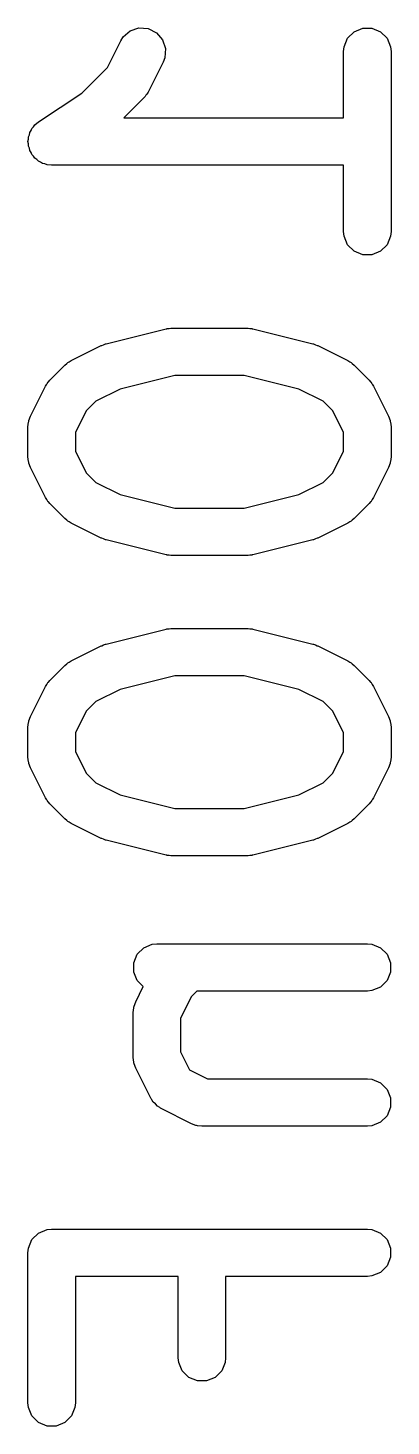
# Model space of a CAD drawing. Header units: millimetres. Extents: x 60 to 220, y -152 to -53.
# Drawn here: x 102.903 to 104.053, y -107.367 to -102.934 of the extents above; entities that cross this region are included whole.
import ezdxf

# ---------------------------------------------------------------- set-up
doc = ezdxf.new("R2010")
doc.units = ezdxf.units.MM
doc.layers.add('F.Silkscreen', color=41, linetype='CONTINUOUS', true_color=0xf2eda1)

msp = doc.modelspace()

# ---------------------------------------------------------------- linework, layer by layer
at = {"layer": 'F.Silkscreen', "linetype": 'CONTINUOUS'}
for p, q in [((103.204283, -102.961968), (103.226391, -102.942795)), ((103.226391, -102.942795), (103.254152, -102.933541)), ((103.254152, -102.933541), (103.283342, -102.935615)), ((103.283342, -102.935615), (103.309517, -102.948703)), ((103.309517, -102.948703), (103.32869, -102.97081)), ((103.915459, -102.966284), (103.936151, -102.945592)), ((103.936151, -102.945592), (103.963187, -102.934393)), ((103.963187, -102.934393), (103.992451, -102.934393)), ((103.992451, -102.934393), (104.019487, -102.945592)), ((104.019487, -102.945592), (104.040179, -102.966284)), ((103.154275, -103.058763), (103.196451, -102.974411)), ((103.196451, -102.974411), (103.204283, -102.961968)), ((103.32869, -102.97081), (103.337944, -102.998572)), ((103.902819, -103.007952), (103.90426, -102.99332)), ((103.90426, -102.99332), (103.915459, -102.966284)), ((104.040179, -102.966284), (104.051378, -102.99332)), ((104.051378, -102.99332), (104.052819, -103.007952)), ((103.33587, -103.027762), (103.330615, -103.041493)), ((103.337944, -102.998572), (103.33587, -103.027762)), ((103.902819, -103.218666), (103.902819, -103.007952)), ((104.052819, -103.007952), (104.052819, -103.57938)), ((103.072894, -103.140143), (103.154275, -103.058763)), ((103.330615, -103.041493), (103.282996, -103.136731)), ((102.936216, -103.231262), (103.072894, -103.140143)), ((103.268947, -103.156223), (103.206504, -103.218666)), ((103.273667, -103.150472), (103.268947, -103.156223)), ((103.275164, -103.149174), (103.273667, -103.150472)), ((103.276583, -103.146919), (103.275164, -103.149174)), ((103.278275, -103.144858), (103.276583, -103.146919)), ((103.279033, -103.143025), (103.278275, -103.144858)), ((103.282996, -103.136731), (103.279033, -103.143025)), ((102.908558, -103.264893), (102.912646, -103.258787)), ((102.912646, -103.258787), (102.915459, -103.251998)), ((102.915459, -103.251998), (102.920709, -103.246747)), ((102.920709, -103.246747), (102.924841, -103.240578)), ((102.924841, -103.240578), (102.936099, -103.231357)), ((102.936099, -103.231357), (102.936151, -103.231306)), ((102.936151, -103.231306), (102.936173, -103.231296)), ((102.936173, -103.231296), (102.936216, -103.231262)), ((103.206504, -103.218666), (103.902819, -103.218666)), ((102.902819, -103.293587), (102.90426, -103.286382)), ((102.90426, -103.300871), (102.902819, -103.293587)), ((102.90426, -103.279034), (102.907101, -103.272173)), ((102.90426, -103.286382), (102.90426, -103.279034)), ((102.90426, -103.308298), (102.90426, -103.300871)), ((102.907101, -103.272173), (102.908558, -103.264893)), ((102.907072, -103.315086), (102.90426, -103.308298)), ((102.908498, -103.322295), (102.907072, -103.315086)), ((102.912617, -103.328473), (102.908498, -103.322295)), ((102.915459, -103.335334), (102.912617, -103.328473)), ((102.920654, -103.340529), (102.915459, -103.335334)), ((102.924731, -103.346644), (102.920654, -103.340529)), ((102.9309, -103.350775), (102.924731, -103.346644)), ((102.936151, -103.356026), (102.9309, -103.350775)), ((102.94294, -103.358838), (102.936151, -103.356026)), ((102.949046, -103.362927), (102.94294, -103.358838)), ((102.956326, -103.364383), (102.949046, -103.362927)), ((102.963187, -103.367225), (102.956326, -103.364383)), ((102.977663, -103.36865), (102.963187, -103.367225)), ((102.97774, -103.368666), (102.977663, -103.36865)), ((102.977766, -103.36866), (102.97774, -103.368666)), ((102.977819, -103.368666), (102.977766, -103.36866)), ((103.902819, -103.368666), (102.977819, -103.368666)), ((103.902819, -103.57938), (103.902819, -103.368666)), ((103.90426, -103.594012), (103.902819, -103.57938)), ((103.915459, -103.621048), (103.90426, -103.594012)), ((104.051378, -103.594012), (104.040179, -103.621048)), ((104.052819, -103.57938), (104.051378, -103.594012)), ((103.936151, -103.64174), (103.915459, -103.621048)), ((103.963187, -103.652939), (103.936151, -103.64174)), ((103.992451, -103.652939), (103.963187, -103.652939)), ((104.019487, -103.64174), (103.992451, -103.652939)), ((104.040179, -103.621048), (104.019487, -103.64174)), ((103.150105, -103.935191), (103.340581, -103.887572)), ((103.340581, -103.887572), (103.343117, -103.887196)), ((103.343117, -103.887196), (103.344139, -103.886774)), ((103.344139, -103.886774), (103.349651, -103.886231)), ((103.349651, -103.886231), (103.355125, -103.885422)), ((103.355125, -103.885422), (103.356217, -103.885584)), ((103.356217, -103.885584), (103.358771, -103.885333)), ((103.358771, -103.885333), (103.596866, -103.885333)), ((103.596866, -103.885333), (103.599419, -103.885584)), ((103.599419, -103.885584), (103.600512, -103.885422)), ((103.600512, -103.885422), (103.605985, -103.886231)), ((103.605985, -103.886231), (103.611498, -103.886774)), ((103.611498, -103.886774), (103.612519, -103.887196)), ((103.612519, -103.887196), (103.615056, -103.887572)), ((103.615056, -103.887572), (103.805532, -103.935191)), ((103.039516, -103.988489), (103.134754, -103.94087)), ((103.134754, -103.94087), (103.135823, -103.94046)), ((103.135823, -103.94046), (103.136259, -103.940138)), ((103.136259, -103.940138), (103.142395, -103.937945)), ((103.142395, -103.937945), (103.148485, -103.935615)), ((103.148485, -103.935615), (103.149025, -103.935576)), ((103.149025, -103.935576), (103.150105, -103.935191)), ((103.805532, -103.935191), (103.806611, -103.935576)), ((103.806611, -103.935576), (103.807151, -103.935615)), ((103.807151, -103.935615), (103.813232, -103.937942)), ((103.813232, -103.937942), (103.819378, -103.940138)), ((103.819378, -103.940138), (103.819813, -103.94046)), ((103.819813, -103.94046), (103.820883, -103.94087)), ((103.820883, -103.94087), (103.916121, -103.988489)), ((102.972405, -104.050157), (103.020024, -104.002538)), ((103.020024, -104.002538), (103.025773, -103.997819)), ((103.025773, -103.997819), (103.027073, -103.996321)), ((103.027073, -103.996321), (103.029332, -103.994899)), ((103.029332, -103.994899), (103.031389, -103.993211)), ((103.031389, -103.993211), (103.033216, -103.992453)), ((103.033216, -103.992453), (103.039516, -103.988489)), ((103.916121, -103.988489), (103.922417, -103.992452)), ((103.922417, -103.992452), (103.924247, -103.99321)), ((103.924247, -103.99321), (103.926305, -103.994899)), ((103.926305, -103.994899), (103.928564, -103.996321)), ((103.928564, -103.996321), (103.929863, -103.997819)), ((103.929863, -103.997819), (103.935612, -104.002537)), ((103.935612, -104.002537), (103.983232, -104.050156)), ((102.964766, -104.059465), (102.966188, -104.057206)), ((102.966188, -104.057206), (102.967686, -104.055906)), ((102.967686, -104.055906), (102.972405, -104.050157)), ((103.368005, -104.035333), (103.194471, -104.078716)), ((103.587632, -104.035333), (103.368005, -104.035333)), ((103.761166, -104.078716), (103.587632, -104.035333)), ((103.983232, -104.050156), (103.98795, -104.055905)), ((103.98795, -104.055905), (103.98945, -104.057206)), ((103.98945, -104.057206), (103.990872, -104.059465)), ((102.910737, -104.164887), (102.958356, -104.069649)), ((102.958356, -104.069649), (102.96232, -104.063349)), ((102.96232, -104.063349), (102.963078, -104.061522)), ((102.963078, -104.061522), (102.964766, -104.059465)), ((103.194471, -104.078716), (103.117484, -104.11721)), ((103.838153, -104.11721), (103.761166, -104.078716)), ((103.990872, -104.059465), (103.99256, -104.061522)), ((103.99256, -104.061522), (103.993317, -104.063349)), ((103.993317, -104.063349), (103.997282, -104.069649)), ((103.997282, -104.069649), (104.044901, -104.164887)), ((103.117484, -104.11721), (103.087077, -104.147617)), ((103.868561, -104.147617), (103.838153, -104.11721)), ((102.902819, -104.198428), (102.90426, -104.183796)), ((102.90426, -104.183796), (102.905291, -104.181306)), ((102.905291, -104.181306), (102.905482, -104.178619)), ((102.905482, -104.178619), (102.910737, -104.164887)), ((103.087077, -104.147617), (103.052819, -104.216133)), ((103.902819, -104.216133), (103.868561, -104.147617)), ((104.044901, -104.164887), (104.050156, -104.178618)), ((104.050156, -104.178618), (104.050347, -104.181307)), ((104.050347, -104.181307), (104.051378, -104.183796)), ((104.051378, -104.183796), (104.052819, -104.198428)), ((102.902819, -104.293666), (102.902819, -104.198428)), ((103.052819, -104.216133), (103.052819, -104.275961)), ((103.902819, -104.275961), (103.902819, -104.216133)), ((104.052819, -104.198428), (104.052819, -104.293666)), ((103.052819, -104.275961), (103.087077, -104.344477)), ((103.868561, -104.344476), (103.902819, -104.275961)), ((102.90426, -104.308298), (102.902819, -104.293666)), ((102.905291, -104.310787), (102.90426, -104.308298)), ((102.905482, -104.313475), (102.905291, -104.310787)), ((102.910737, -104.327207), (102.905482, -104.313475)), ((104.050156, -104.313476), (104.044901, -104.327207)), ((104.050347, -104.310786), (104.050156, -104.313476)), ((104.051378, -104.308298), (104.050347, -104.310786)), ((104.052819, -104.293666), (104.051378, -104.308298)), ((102.958356, -104.422445), (102.910737, -104.327207)), ((103.087077, -104.344477), (103.117484, -104.374884)), ((103.838153, -104.374883), (103.868561, -104.344476)), ((104.044901, -104.327207), (103.997282, -104.422445)), ((103.117484, -104.374884), (103.194471, -104.413377)), ((103.761166, -104.413377), (103.838153, -104.374883)), ((102.96232, -104.428744), (102.958356, -104.422445)), ((102.963078, -104.430572), (102.96232, -104.428744)), ((102.964766, -104.432628), (102.963078, -104.430572)), ((102.966188, -104.434888), (102.964766, -104.432628)), ((102.967686, -104.436187), (102.966188, -104.434888)), ((102.972405, -104.441937), (102.967686, -104.436187)), ((103.020024, -104.489556), (102.972405, -104.441937)), ((103.194471, -104.413377), (103.368005, -104.456761)), ((103.368005, -104.456761), (103.587632, -104.456761)), ((103.587632, -104.456761), (103.761166, -104.413377)), ((103.983232, -104.441938), (103.935612, -104.489557)), ((103.98795, -104.436188), (103.983232, -104.441938)), ((103.98945, -104.434888), (103.98795, -104.436188)), ((103.990872, -104.432628), (103.98945, -104.434888)), ((103.99256, -104.430572), (103.990872, -104.432628)), ((103.993317, -104.428744), (103.99256, -104.430572)), ((103.997282, -104.422445), (103.993317, -104.428744)), ((103.025773, -104.494274), (103.020024, -104.489556)), ((103.027073, -104.495773), (103.025773, -104.494274)), ((103.029332, -104.497194), (103.027073, -104.495773)), ((103.031389, -104.498883), (103.029332, -104.497194)), ((103.033216, -104.49964), (103.031389, -104.498883)), ((103.039516, -104.503605), (103.033216, -104.49964)), ((103.922417, -104.499641), (103.916121, -104.503605)), ((103.924247, -104.498884), (103.922417, -104.499641)), ((103.926305, -104.497194), (103.924247, -104.498884)), ((103.928564, -104.495773), (103.926305, -104.497194)), ((103.929863, -104.494274), (103.928564, -104.495773)), ((103.935612, -104.489557), (103.929863, -104.494274)), ((103.134754, -104.551224), (103.039516, -104.503605)), ((103.916121, -104.503605), (103.820883, -104.551224)), ((103.135823, -104.551633), (103.134754, -104.551224)), ((103.136259, -104.551956), (103.135823, -104.551633)), ((103.142395, -104.554148), (103.136259, -104.551956)), ((103.148485, -104.556479), (103.142395, -104.554148)), ((103.149025, -104.556517), (103.148485, -104.556479)), ((103.150105, -104.556903), (103.149025, -104.556517)), ((103.340581, -104.604522), (103.150105, -104.556903)), ((103.805532, -104.556903), (103.615056, -104.604522)), ((103.806611, -104.556517), (103.805532, -104.556903)), ((103.807151, -104.556479), (103.806611, -104.556517)), ((103.813232, -104.554151), (103.807151, -104.556479)), ((103.819378, -104.551956), (103.813232, -104.554151)), ((103.819813, -104.551633), (103.819378, -104.551956)), ((103.820883, -104.551224), (103.819813, -104.551633)), ((103.343117, -104.604897), (103.340581, -104.604522)), ((103.344139, -104.60532), (103.343117, -104.604897)), ((103.349651, -104.605862), (103.344139, -104.60532)), ((103.355125, -104.606672), (103.349651, -104.605862)), ((103.356217, -104.606509), (103.355125, -104.606672)), ((103.358771, -104.606761), (103.356217, -104.606509)), ((103.596866, -104.606761), (103.358771, -104.606761)), ((103.599419, -104.606509), (103.596866, -104.606761)), ((103.600512, -104.606672), (103.599419, -104.606509)), ((103.605985, -104.605862), (103.600512, -104.606672)), ((103.611498, -104.60532), (103.605985, -104.605862)), ((103.612519, -104.604897), (103.611498, -104.60532)), ((103.615056, -104.604522), (103.612519, -104.604897)), ((103.150105, -104.887572), (103.340581, -104.839953)), ((103.340581, -104.839953), (103.343117, -104.839577)), ((103.343117, -104.839577), (103.344139, -104.839155)), ((103.344139, -104.839155), (103.349651, -104.838612)), ((103.349651, -104.838612), (103.355125, -104.837803)), ((103.355125, -104.837803), (103.356217, -104.837965)), ((103.356217, -104.837965), (103.358771, -104.837714)), ((103.358771, -104.837714), (103.596866, -104.837714)), ((103.596866, -104.837714), (103.599419, -104.837965)), ((103.599419, -104.837965), (103.600512, -104.837803)), ((103.600512, -104.837803), (103.605985, -104.838612)), ((103.605985, -104.838612), (103.611498, -104.839155)), ((103.611498, -104.839155), (103.612519, -104.839577)), ((103.612519, -104.839577), (103.615056, -104.839953)), ((103.615056, -104.839953), (103.805532, -104.887572)), ((103.039516, -104.94087), (103.134754, -104.893251)), ((103.134754, -104.893251), (103.135823, -104.892841)), ((103.135823, -104.892841), (103.136259, -104.892519)), ((103.136259, -104.892519), (103.142395, -104.890326)), ((103.142395, -104.890326), (103.148485, -104.887996)), ((103.148485, -104.887996), (103.149025, -104.887957)), ((103.149025, -104.887957), (103.150105, -104.887572)), ((103.805532, -104.887572), (103.806611, -104.887957)), ((103.806611, -104.887957), (103.807151, -104.887996)), ((103.807151, -104.887996), (103.813232, -104.890323)), ((103.813232, -104.890323), (103.819378, -104.892519)), ((103.819378, -104.892519), (103.819813, -104.892841)), ((103.819813, -104.892841), (103.820883, -104.893251)), ((103.820883, -104.893251), (103.916121, -104.94087)), ((103.031389, -104.945592), (103.033216, -104.944834)), ((103.033216, -104.944834), (103.039516, -104.94087)), ((103.916121, -104.94087), (103.922417, -104.944833)), ((103.922417, -104.944833), (103.924247, -104.945591)), ((102.972405, -105.002538), (103.020024, -104.954919)), ((103.020024, -104.954919), (103.025773, -104.9502)), ((103.025773, -104.9502), (103.027073, -104.948702)), ((103.027073, -104.948702), (103.029332, -104.94728)), ((103.029332, -104.94728), (103.031389, -104.945592)), ((103.368005, -104.987714), (103.194471, -105.031097)), ((103.587632, -104.987714), (103.368005, -104.987714)), ((103.761166, -105.031097), (103.587632, -104.987714)), ((103.924247, -104.945591), (103.926305, -104.94728)), ((103.926305, -104.94728), (103.928564, -104.948702)), ((103.928564, -104.948702), (103.929863, -104.9502)), ((103.929863, -104.9502), (103.935612, -104.954918)), ((103.935612, -104.954918), (103.983232, -105.002537)), ((102.910737, -105.117268), (102.958356, -105.02203)), ((102.958356, -105.02203), (102.96232, -105.01573)), ((102.96232, -105.01573), (102.963078, -105.013903)), ((102.963078, -105.013903), (102.964766, -105.011846)), ((102.964766, -105.011846), (102.966188, -105.009587)), ((102.966188, -105.009587), (102.967686, -105.008287)), ((102.967686, -105.008287), (102.972405, -105.002538)), ((103.194471, -105.031097), (103.117484, -105.069591)), ((103.838153, -105.069591), (103.761166, -105.031097)), ((103.983232, -105.002537), (103.98795, -105.008286)), ((103.98795, -105.008286), (103.98945, -105.009587)), ((103.98945, -105.009587), (103.990872, -105.011846)), ((103.990872, -105.011846), (103.99256, -105.013903)), ((103.99256, -105.013903), (103.993317, -105.01573)), ((103.993317, -105.01573), (103.997282, -105.02203)), ((103.997282, -105.02203), (104.044901, -105.117268)), ((103.117484, -105.069591), (103.087077, -105.099998)), ((103.868561, -105.099998), (103.838153, -105.069591)), ((102.905482, -105.131), (102.910737, -105.117268)), ((103.087077, -105.099998), (103.052819, -105.168514)), ((103.902819, -105.168514), (103.868561, -105.099998)), ((104.044901, -105.117268), (104.050156, -105.130999)), ((102.902819, -105.150809), (102.90426, -105.136177)), ((102.902819, -105.246047), (102.902819, -105.150809)), ((102.90426, -105.136177), (102.905291, -105.133687)), ((102.905291, -105.133687), (102.905482, -105.131)), ((104.050156, -105.130999), (104.050347, -105.133688)), ((104.050347, -105.133688), (104.051378, -105.136177)), ((104.051378, -105.136177), (104.052819, -105.150809)), ((104.052819, -105.150809), (104.052819, -105.246047)), ((103.052819, -105.168514), (103.052819, -105.228342)), ((103.902819, -105.228342), (103.902819, -105.168514)), ((102.90426, -105.260679), (102.902819, -105.246047)), ((103.052819, -105.228342), (103.087077, -105.296858)), ((103.868561, -105.296857), (103.902819, -105.228342)), ((104.052819, -105.246047), (104.051378, -105.260679)), ((102.905291, -105.263168), (102.90426, -105.260679)), ((102.905482, -105.265856), (102.905291, -105.263168)), ((102.910737, -105.279588), (102.905482, -105.265856)), ((102.958356, -105.374826), (102.910737, -105.279588)), ((103.087077, -105.296858), (103.117484, -105.327265)), ((103.838153, -105.327264), (103.868561, -105.296857)), ((104.044901, -105.279588), (103.997282, -105.374826)), ((104.050156, -105.265857), (104.044901, -105.279588)), ((104.050347, -105.263167), (104.050156, -105.265857)), ((104.051378, -105.260679), (104.050347, -105.263167)), ((103.117484, -105.327265), (103.194471, -105.365758)), ((103.761166, -105.365758), (103.838153, -105.327264)), ((102.96232, -105.381125), (102.958356, -105.374826)), ((102.963078, -105.382953), (102.96232, -105.381125)), ((102.964766, -105.385009), (102.963078, -105.382953)), ((102.966188, -105.387269), (102.964766, -105.385009)), ((102.967686, -105.388568), (102.966188, -105.387269)), ((102.972405, -105.394318), (102.967686, -105.388568)), ((103.194471, -105.365758), (103.368005, -105.409142)), ((103.587632, -105.409142), (103.761166, -105.365758)), ((103.98795, -105.388569), (103.983232, -105.394319)), ((103.98945, -105.387269), (103.98795, -105.388569)), ((103.990872, -105.385009), (103.98945, -105.387269)), ((103.99256, -105.382953), (103.990872, -105.385009)), ((103.993317, -105.381125), (103.99256, -105.382953)), ((103.997282, -105.374826), (103.993317, -105.381125)), ((103.020024, -105.441937), (102.972405, -105.394318)), ((103.368005, -105.409142), (103.587632, -105.409142)), ((103.983232, -105.394319), (103.935612, -105.441938)), ((103.025773, -105.446655), (103.020024, -105.441937)), ((103.027073, -105.448154), (103.025773, -105.446655)), ((103.029332, -105.449575), (103.027073, -105.448154)), ((103.031389, -105.451264), (103.029332, -105.449575)), ((103.033216, -105.452021), (103.031389, -105.451264)), ((103.039516, -105.455986), (103.033216, -105.452021)), ((103.134754, -105.503605), (103.039516, -105.455986)), ((103.916121, -105.455986), (103.820883, -105.503605)), ((103.922417, -105.452022), (103.916121, -105.455986)), ((103.924247, -105.451265), (103.922417, -105.452022)), ((103.926305, -105.449575), (103.924247, -105.451265)), ((103.928564, -105.448154), (103.926305, -105.449575)), ((103.929863, -105.446655), (103.928564, -105.448154)), ((103.935612, -105.441938), (103.929863, -105.446655)), ((103.135823, -105.504014), (103.134754, -105.503605)), ((103.136259, -105.504337), (103.135823, -105.504014)), ((103.142395, -105.506529), (103.136259, -105.504337)), ((103.148485, -105.50886), (103.142395, -105.506529)), ((103.149025, -105.508898), (103.148485, -105.50886)), ((103.150105, -105.509284), (103.149025, -105.508898)), ((103.340581, -105.556903), (103.150105, -105.509284)), ((103.805532, -105.509284), (103.615056, -105.556903)), ((103.806611, -105.508898), (103.805532, -105.509284)), ((103.807151, -105.50886), (103.806611, -105.508898)), ((103.813232, -105.506532), (103.807151, -105.50886)), ((103.819378, -105.504337), (103.813232, -105.506532)), ((103.819813, -105.504014), (103.819378, -105.504337)), ((103.820883, -105.503605), (103.819813, -105.504014)), ((103.343117, -105.557278), (103.340581, -105.556903)), ((103.344139, -105.557701), (103.343117, -105.557278)), ((103.349651, -105.558243), (103.344139, -105.557701)), ((103.355125, -105.559053), (103.349651, -105.558243)), ((103.356217, -105.55889), (103.355125, -105.559053)), ((103.358771, -105.559142), (103.356217, -105.55889)), ((103.596866, -105.559142), (103.358771, -105.559142)), ((103.599419, -105.55889), (103.596866, -105.559142)), ((103.600512, -105.559053), (103.599419, -105.55889)), ((103.605985, -105.558243), (103.600512, -105.559053)), ((103.611498, -105.557701), (103.605985, -105.558243)), ((103.612519, -105.557278), (103.611498, -105.557701)), ((103.615056, -105.556903), (103.612519, -105.557278)), ((103.237593, -105.898082), (103.248792, -105.871046)), ((103.248792, -105.871046), (103.269484, -105.850354)), ((103.269484, -105.850354), (103.29652, -105.839155)), ((103.29652, -105.839155), (103.311152, -105.837714)), ((103.311152, -105.837714), (103.977819, -105.837714)), ((103.977819, -105.837714), (103.992451, -105.839155)), ((103.992451, -105.839155), (104.019487, -105.850354)), ((104.019487, -105.850354), (104.040179, -105.871046)), ((104.040179, -105.871046), (104.051378, -105.898082)), ((103.237593, -105.927346), (103.237593, -105.898082)), ((104.051378, -105.898082), (104.051378, -105.927346)), ((103.248792, -105.954382), (103.237593, -105.927346)), ((103.268193, -105.973783), (103.248792, -105.954382)), ((104.040179, -105.954382), (104.019487, -105.975074)), ((104.051378, -105.927346), (104.040179, -105.954382)), ((103.24407, -106.02203), (103.268193, -105.973783)), ((103.42041, -106.00476), (103.386152, -106.073276)), ((103.437456, -105.987714), (103.42041, -106.00476)), ((103.977819, -105.987714), (103.437456, -105.987714)), ((103.992451, -105.986273), (103.977819, -105.987714)), ((104.019487, -105.975074), (103.992451, -105.986273)), ((103.236152, -106.055571), (103.237593, -106.040939)), ((103.237593, -106.040939), (103.238624, -106.038449)), ((103.238624, -106.038449), (103.238815, -106.035762)), ((103.238815, -106.035762), (103.24407, -106.02203)), ((103.236152, -106.198428), (103.236152, -106.055571)), ((103.386152, -106.073276), (103.386152, -106.180723)), ((103.386152, -106.180723), (103.414672, -106.237764)), ((103.237593, -106.21306), (103.236152, -106.198428)), ((103.238624, -106.215549), (103.237593, -106.21306)), ((103.238815, -106.218237), (103.238624, -106.215549)), ((103.24407, -106.231969), (103.238815, -106.218237)), ((103.291689, -106.327207), (103.24407, -106.231969)), ((103.414672, -106.237764), (103.471714, -106.266285)), ((103.471714, -106.266285), (103.977819, -106.266285)), ((103.977819, -106.266285), (103.992451, -106.267726)), ((103.992451, -106.267726), (104.019487, -106.278925)), ((104.019487, -106.278925), (104.040179, -106.299617)), ((104.040179, -106.299617), (104.051378, -106.326653)), ((103.293229, -106.329654), (103.291689, -106.327207)), ((103.293614, -106.330808), (103.293229, -106.329654)), ((103.294859, -106.332244), (103.293614, -106.330808)), ((103.299521, -106.33965), (103.294859, -106.332244)), ((103.306625, -106.345811), (103.299521, -106.33965)), ((103.312787, -106.352916), (103.306625, -106.345811)), ((103.320192, -106.357577), (103.312787, -106.352916)), ((103.321629, -106.358823), (103.320192, -106.357577)), ((103.322782, -106.359207), (103.321629, -106.358823)), ((103.32523, -106.360748), (103.322782, -106.359207)), ((103.420468, -106.408367), (103.32523, -106.360748)), ((104.051378, -106.355917), (104.040179, -106.382953)), ((104.051378, -106.326653), (104.051378, -106.355917)), ((103.434199, -106.413622), (103.420468, -106.408367)), ((104.019487, -106.403645), (103.992451, -106.414844)), ((104.040179, -106.382953), (104.019487, -106.403645)), ((103.436888, -106.413813), (103.434199, -106.413622)), ((103.439377, -106.414844), (103.436888, -106.413813)), ((103.454009, -106.416285), (103.439377, -106.414844)), ((103.977819, -106.416285), (103.454009, -106.416285)), ((103.992451, -106.414844), (103.977819, -106.416285)), ((102.915459, -106.775808), (102.936151, -106.755116)), ((102.936151, -106.755116), (102.963187, -106.743917)), ((102.963187, -106.743917), (102.977819, -106.742476)), ((102.977819, -106.742476), (103.977819, -106.742476)), ((103.977819, -106.742476), (103.992451, -106.743917)), ((103.992451, -106.743917), (104.019487, -106.755116)), ((104.019487, -106.755116), (104.040179, -106.775808)), ((102.902819, -106.817476), (102.90426, -106.802844)), ((102.90426, -106.802844), (102.915459, -106.775808)), ((104.040179, -106.775808), (104.051378, -106.802844)), ((104.051378, -106.802844), (104.051378, -106.832108)), ((102.902819, -107.293666), (102.902819, -106.817476)), ((104.051378, -106.832108), (104.040179, -106.859144)), ((103.379009, -106.892476), (103.052819, -106.892476)), ((103.052819, -106.892476), (103.052819, -107.293666)), ((103.379009, -107.150809), (103.379009, -106.892476)), ((103.977819, -106.892476), (103.529009, -106.892476)), ((103.529009, -106.892476), (103.529009, -107.150809)), ((103.992451, -106.891035), (103.977819, -106.892476)), ((104.019487, -106.879836), (103.992451, -106.891035)), ((104.040179, -106.859144), (104.019487, -106.879836)), ((103.38045, -107.165441), (103.379009, -107.150809)), ((103.529009, -107.150809), (103.527568, -107.165441)), ((103.391649, -107.192477), (103.38045, -107.165441)), ((103.412341, -107.213169), (103.391649, -107.192477)), ((103.516369, -107.192477), (103.495677, -107.213169)), ((103.527568, -107.165441), (103.516369, -107.192477)), ((103.439377, -107.224368), (103.412341, -107.213169)), ((103.468641, -107.224368), (103.439377, -107.224368)), ((103.495677, -107.213169), (103.468641, -107.224368)), ((102.90426, -107.308298), (102.902819, -107.293666)), ((103.052819, -107.293666), (103.051378, -107.308298)), ((102.915459, -107.335334), (102.90426, -107.308298)), ((102.936151, -107.356026), (102.915459, -107.335334)), ((103.040179, -107.335334), (103.019487, -107.356026)), ((103.051378, -107.308298), (103.040179, -107.335334)), ((102.963187, -107.367225), (102.936151, -107.356026)), ((102.992451, -107.367225), (102.963187, -107.367225)), ((103.019487, -107.356026), (102.992451, -107.367225))]:
    msp.add_line(p, q, dxfattribs=at)

doc.saveas('drawing.dxf')
